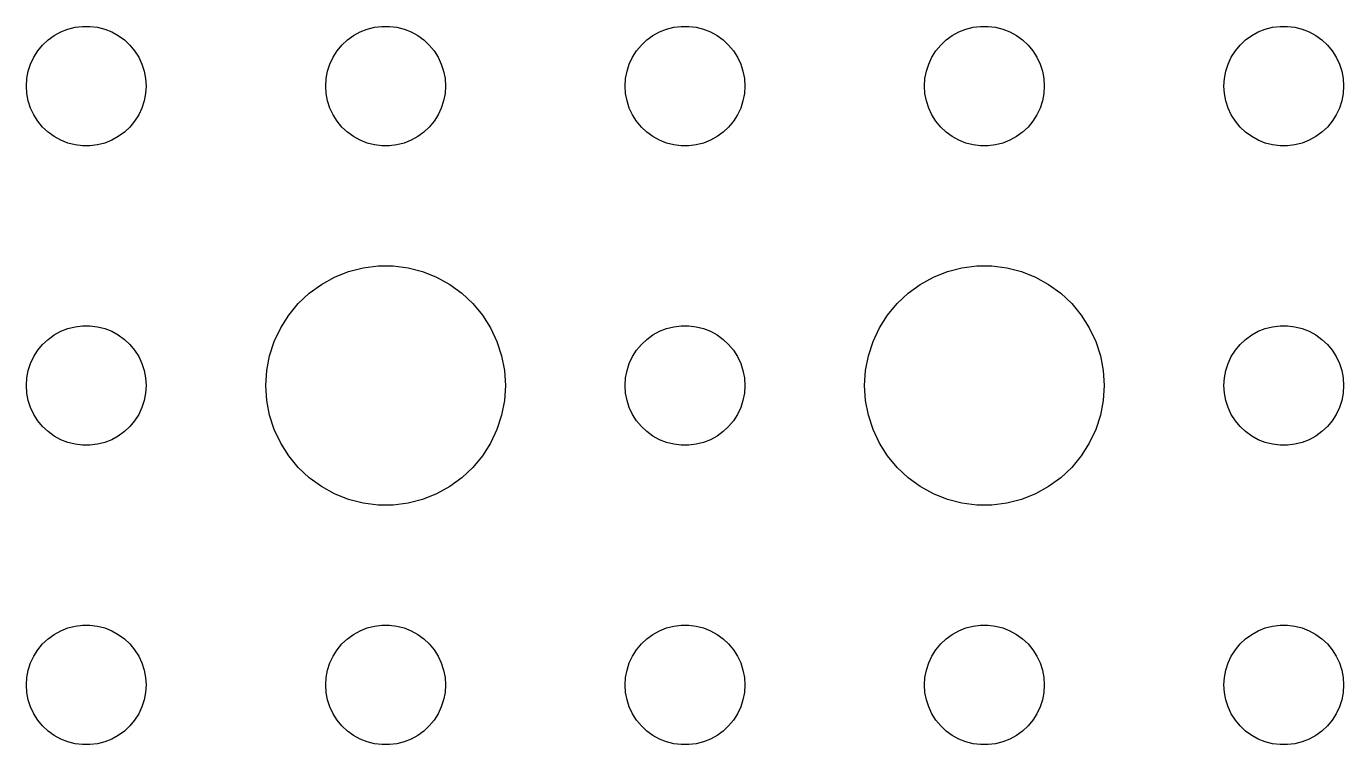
# Model space of a CAD drawing. Header units: metres. Extents: x -134 to 134, y 176 to 508.
# Drawn here: x -1.5 to 31.5, y 318 to 336 of the extents above; entities that cross this region are included whole.
import ezdxf

# ---------------------------------------------------------------- set-up
doc = ezdxf.new("R2010")
doc.units = ezdxf.units.M

msp = doc.modelspace()

# ---------------------------------------------------------------- linework, layer by layer
for p, q in [((-0.46352, 335.927), (-0.28107, 335.973)), ((-0.28107, 335.973), (-0.09418, 335.997)), ((-0.09418, 335.997), (0.09418, 335.997)), ((0.09418, 335.997), (0.28107, 335.973)), ((0.28107, 335.973), (0.46352, 335.927)), ((7.03647, 335.927), (7.21892, 335.973)), ((7.21892, 335.973), (7.40581, 335.997)), ((7.40581, 335.997), (7.59418, 335.997)), ((7.59418, 335.997), (7.78107, 335.973)), ((7.78107, 335.973), (7.96352, 335.927)), ((14.5365, 335.927), (14.7189, 335.973)), ((14.7189, 335.973), (14.9058, 335.997)), ((14.9058, 335.997), (15.0942, 335.997)), ((15.0942, 335.997), (15.2811, 335.973)), ((15.2811, 335.973), (15.4635, 335.927)), ((22.0365, 335.927), (22.2189, 335.973)), ((22.2189, 335.973), (22.4058, 335.997)), ((22.4058, 335.997), (22.5942, 335.997)), ((22.5942, 335.997), (22.7811, 335.973)), ((22.7811, 335.973), (22.9635, 335.927)), ((29.5365, 335.927), (29.7189, 335.973)), ((29.7189, 335.973), (29.9058, 335.997)), ((29.9058, 335.997), (30.0942, 335.997)), ((30.0942, 335.997), (30.2811, 335.973)), ((30.2811, 335.973), (30.4635, 335.927)), ((-1.09344, 335.527), (-0.95613, 335.656)), ((-0.95613, 335.656), (-0.80373, 335.766)), ((-0.80373, 335.766), (-0.63866, 335.857)), ((-0.63866, 335.857), (-0.46352, 335.927)), ((0.46352, 335.927), (0.63866, 335.857)), ((0.63866, 335.857), (0.80373, 335.766)), ((0.80373, 335.766), (0.95613, 335.656)), ((0.95613, 335.656), (1.09344, 335.527)), ((6.40654, 335.527), (6.54385, 335.656)), ((6.54385, 335.656), (6.69626, 335.766)), ((6.69626, 335.766), (6.86133, 335.857)), ((6.86133, 335.857), (7.03647, 335.927)), ((7.96352, 335.927), (8.13866, 335.857)), ((8.13866, 335.857), (8.30373, 335.766)), ((8.30373, 335.766), (8.45613, 335.656)), ((8.45613, 335.656), (8.59344, 335.527)), ((13.9065, 335.527), (14.0439, 335.656)), ((14.0439, 335.656), (14.1963, 335.766)), ((14.1963, 335.766), (14.3613, 335.857)), ((14.3613, 335.857), (14.5365, 335.927)), ((15.4635, 335.927), (15.6387, 335.857)), ((15.6387, 335.857), (15.8037, 335.766)), ((15.8037, 335.766), (15.9561, 335.656)), ((15.9561, 335.656), (16.0934, 335.527)), ((21.4065, 335.527), (21.5439, 335.656)), ((21.5439, 335.656), (21.6963, 335.766)), ((21.6963, 335.766), (21.8613, 335.857)), ((21.8613, 335.857), (22.0365, 335.927)), ((22.9635, 335.927), (23.1387, 335.857)), ((23.1387, 335.857), (23.3037, 335.766)), ((23.3037, 335.766), (23.4561, 335.656)), ((23.4561, 335.656), (23.5934, 335.527)), ((28.9065, 335.527), (29.0439, 335.656)), ((29.0439, 335.656), (29.1963, 335.766)), ((29.1963, 335.766), (29.3613, 335.857)), ((29.3613, 335.857), (29.5365, 335.927)), ((30.4635, 335.927), (30.6387, 335.857)), ((30.6387, 335.857), (30.8037, 335.766)), ((30.8037, 335.766), (30.9561, 335.656)), ((30.9561, 335.656), (31.0934, 335.527)), ((-1.31445, 335.223), (-1.21352, 335.382)), ((-1.21352, 335.382), (-1.09344, 335.527)), ((1.09344, 335.527), (1.21352, 335.382)), ((1.21352, 335.382), (1.31445, 335.223)), ((6.18553, 335.223), (6.28647, 335.382)), ((6.28647, 335.382), (6.40654, 335.527)), ((8.59344, 335.527), (8.71352, 335.382)), ((8.71352, 335.382), (8.81445, 335.223)), ((13.6855, 335.223), (13.7865, 335.382)), ((13.7865, 335.382), (13.9065, 335.527)), ((16.0934, 335.527), (16.2135, 335.382)), ((16.2135, 335.382), (16.3145, 335.223)), ((21.1855, 335.223), (21.2865, 335.382)), ((21.2865, 335.382), (21.4065, 335.527)), ((23.5934, 335.527), (23.7135, 335.382)), ((23.7135, 335.382), (23.8145, 335.223)), ((28.6855, 335.223), (28.7865, 335.382)), ((28.7865, 335.382), (28.9065, 335.527)), ((31.0934, 335.527), (31.2135, 335.382)), ((31.2135, 335.382), (31.3145, 335.223)), ((-1.45287, 334.873), (-1.39465, 335.052)), ((-1.39465, 335.052), (-1.31445, 335.223)), ((1.31445, 335.223), (1.39465, 335.052)), ((1.39465, 335.052), (1.45287, 334.873)), ((6.04712, 334.873), (6.10533, 335.052)), ((6.10533, 335.052), (6.18553, 335.223)), ((8.81445, 335.223), (8.89465, 335.052)), ((8.89465, 335.052), (8.95287, 334.873)), ((13.5471, 334.873), (13.6053, 335.052)), ((13.6053, 335.052), (13.6855, 335.223)), ((16.3145, 335.223), (16.3947, 335.052)), ((16.3947, 335.052), (16.4529, 334.873)), ((21.0471, 334.873), (21.1053, 335.052)), ((21.1053, 335.052), (21.1855, 335.223)), ((23.8145, 335.223), (23.8947, 335.052)), ((23.8947, 335.052), (23.9529, 334.873)), ((28.5471, 334.873), (28.6053, 335.052)), ((28.6053, 335.052), (28.6855, 335.223)), ((31.3145, 335.223), (31.3947, 335.052)), ((31.3947, 335.052), (31.4529, 334.873)), ((-1.5, 334.5), (-1.48816, 334.688)), ((-1.48816, 334.688), (-1.45287, 334.873)), ((1.45287, 334.873), (1.48816, 334.688)), ((1.48816, 334.688), (1.5, 334.5)), ((6, 334.5), (6.01183, 334.688)), ((6.01183, 334.688), (6.04712, 334.873)), ((8.95287, 334.873), (8.98816, 334.688)), ((8.98816, 334.688), (9, 334.5)), ((13.5, 334.5), (13.5118, 334.688)), ((13.5118, 334.688), (13.5471, 334.873)), ((16.4529, 334.873), (16.4882, 334.688)), ((16.4882, 334.688), (16.5, 334.5)), ((21, 334.5), (21.0118, 334.688)), ((21.0118, 334.688), (21.0471, 334.873)), ((23.9529, 334.873), (23.9882, 334.688)), ((23.9882, 334.688), (24, 334.5)), ((28.5, 334.5), (28.5118, 334.688)), ((28.5118, 334.688), (28.5471, 334.873)), ((31.4529, 334.873), (31.4882, 334.688)), ((31.4882, 334.688), (31.5, 334.5)), ((-1.48816, 334.312), (-1.5, 334.5)), ((-1.45287, 334.127), (-1.48816, 334.312)), ((1.48816, 334.312), (1.45287, 334.127)), ((1.5, 334.5), (1.48816, 334.312)), ((6.01183, 334.312), (6, 334.5)), ((6.04712, 334.127), (6.01183, 334.312)), ((8.98816, 334.312), (8.95287, 334.127)), ((9, 334.5), (8.98816, 334.312)), ((13.5118, 334.312), (13.5, 334.5)), ((13.5471, 334.127), (13.5118, 334.312)), ((16.4882, 334.312), (16.4529, 334.127)), ((16.5, 334.5), (16.4882, 334.312)), ((21.0118, 334.312), (21, 334.5)), ((21.0471, 334.127), (21.0118, 334.312)), ((23.9882, 334.312), (23.9529, 334.127)), ((24, 334.5), (23.9882, 334.312)), ((28.5118, 334.312), (28.5, 334.5)), ((28.5471, 334.127), (28.5118, 334.312)), ((31.4882, 334.312), (31.4529, 334.127)), ((31.5, 334.5), (31.4882, 334.312)), ((-1.39465, 333.948), (-1.45287, 334.127)), ((1.45287, 334.127), (1.39465, 333.948)), ((6.10533, 333.948), (6.04712, 334.127)), ((8.95287, 334.127), (8.89465, 333.948)), ((13.6053, 333.948), (13.5471, 334.127)), ((16.4529, 334.127), (16.3947, 333.948)), ((21.1053, 333.948), (21.0471, 334.127)), ((23.9529, 334.127), (23.8947, 333.948)), ((28.6053, 333.948), (28.5471, 334.127)), ((31.4529, 334.127), (31.3947, 333.948)), ((-1.31445, 333.777), (-1.39465, 333.948)), ((-1.21352, 333.618), (-1.31445, 333.777)), ((1.31445, 333.777), (1.21352, 333.618)), ((1.39465, 333.948), (1.31445, 333.777)), ((6.18553, 333.777), (6.10533, 333.948)), ((6.28647, 333.618), (6.18553, 333.777)), ((8.81445, 333.777), (8.71352, 333.618)), ((8.89465, 333.948), (8.81445, 333.777)), ((13.6855, 333.777), (13.6053, 333.948)), ((13.7865, 333.618), (13.6855, 333.777)), ((16.3145, 333.777), (16.2135, 333.618)), ((16.3947, 333.948), (16.3145, 333.777)), ((21.1855, 333.777), (21.1053, 333.948)), ((21.2865, 333.618), (21.1855, 333.777)), ((23.8145, 333.777), (23.7135, 333.618)), ((23.8947, 333.948), (23.8145, 333.777)), ((28.6855, 333.777), (28.6053, 333.948)), ((28.7865, 333.618), (28.6855, 333.777)), ((31.3145, 333.777), (31.2135, 333.618)), ((31.3947, 333.948), (31.3145, 333.777)), ((-1.09344, 333.473), (-1.21352, 333.618)), ((-0.95613, 333.344), (-1.09344, 333.473)), ((-0.80373, 333.234), (-0.95613, 333.344)), ((0.95613, 333.344), (0.80373, 333.234)), ((1.09344, 333.473), (0.95613, 333.344)), ((1.21352, 333.618), (1.09344, 333.473)), ((6.40654, 333.473), (6.28647, 333.618)), ((6.54385, 333.344), (6.40654, 333.473)), ((6.69626, 333.234), (6.54385, 333.344)), ((8.45613, 333.344), (8.30373, 333.234)), ((8.59344, 333.473), (8.45613, 333.344)), ((8.71352, 333.618), (8.59344, 333.473)), ((13.9065, 333.473), (13.7865, 333.618)), ((14.0439, 333.344), (13.9065, 333.473)), ((14.1963, 333.234), (14.0439, 333.344)), ((15.9561, 333.344), (15.8037, 333.234)), ((16.0934, 333.473), (15.9561, 333.344)), ((16.2135, 333.618), (16.0934, 333.473)), ((21.4065, 333.473), (21.2865, 333.618)), ((21.5439, 333.344), (21.4065, 333.473)), ((21.6963, 333.234), (21.5439, 333.344)), ((23.4561, 333.344), (23.3037, 333.234)), ((23.5934, 333.473), (23.4561, 333.344)), ((23.7135, 333.618), (23.5934, 333.473)), ((28.9065, 333.473), (28.7865, 333.618)), ((29.0439, 333.344), (28.9065, 333.473)), ((29.1963, 333.234), (29.0439, 333.344)), ((30.9561, 333.344), (30.8037, 333.234)), ((31.0934, 333.473), (30.9561, 333.344)), ((31.2135, 333.618), (31.0934, 333.473)), ((-0.63866, 333.143), (-0.80373, 333.234)), ((-0.46352, 333.073), (-0.63866, 333.143)), ((-0.28107, 333.027), (-0.46352, 333.073)), ((-0.09418, 333.003), (-0.28107, 333.027)), ((0.09418, 333.003), (-0.09418, 333.003)), ((0.28107, 333.027), (0.09418, 333.003)), ((0.46352, 333.073), (0.28107, 333.027)), ((0.63866, 333.143), (0.46352, 333.073)), ((0.80373, 333.234), (0.63866, 333.143)), ((6.86133, 333.143), (6.69626, 333.234)), ((7.03647, 333.073), (6.86133, 333.143)), ((7.21892, 333.027), (7.03647, 333.073)), ((7.40581, 333.003), (7.21892, 333.027)), ((7.59418, 333.003), (7.40581, 333.003)), ((7.78107, 333.027), (7.59418, 333.003)), ((7.96352, 333.073), (7.78107, 333.027)), ((8.13866, 333.143), (7.96352, 333.073)), ((8.30373, 333.234), (8.13866, 333.143)), ((14.3613, 333.143), (14.1963, 333.234)), ((14.5365, 333.073), (14.3613, 333.143)), ((14.7189, 333.027), (14.5365, 333.073)), ((14.9058, 333.003), (14.7189, 333.027)), ((15.0942, 333.003), (14.9058, 333.003)), ((15.2811, 333.027), (15.0942, 333.003)), ((15.4635, 333.073), (15.2811, 333.027)), ((15.6387, 333.143), (15.4635, 333.073)), ((15.8037, 333.234), (15.6387, 333.143)), ((21.8613, 333.143), (21.6963, 333.234)), ((22.0365, 333.073), (21.8613, 333.143)), ((22.2189, 333.027), (22.0365, 333.073)), ((22.4058, 333.003), (22.2189, 333.027)), ((22.5942, 333.003), (22.4058, 333.003)), ((22.7811, 333.027), (22.5942, 333.003)), ((22.9635, 333.073), (22.7811, 333.027)), ((23.1387, 333.143), (22.9635, 333.073)), ((23.3037, 333.234), (23.1387, 333.143)), ((29.3613, 333.143), (29.1963, 333.234)), ((29.5365, 333.073), (29.3613, 333.143)), ((29.7189, 333.027), (29.5365, 333.073)), ((29.9058, 333.003), (29.7189, 333.027)), ((30.0942, 333.003), (29.9058, 333.003)), ((30.2811, 333.027), (30.0942, 333.003)), ((30.4635, 333.073), (30.2811, 333.027)), ((30.6387, 333.143), (30.4635, 333.073)), ((30.8037, 333.234), (30.6387, 333.143)), ((5.89252, 329.533), (6.22266, 329.714)), ((6.22266, 329.714), (6.57294, 329.853)), ((6.57294, 329.853), (6.93785, 329.947)), ((6.93785, 329.947), (7.31161, 329.994)), ((7.31161, 329.994), (7.68837, 329.994)), ((7.68837, 329.994), (8.06213, 329.947)), ((8.06213, 329.947), (8.42705, 329.853)), ((8.42705, 329.853), (8.77733, 329.714)), ((8.77733, 329.714), (9.10747, 329.533)), ((20.8925, 329.533), (21.2227, 329.714)), ((21.2227, 329.714), (21.5729, 329.853)), ((21.5729, 329.853), (21.9379, 329.947)), ((21.9379, 329.947), (22.3116, 329.994)), ((22.3116, 329.994), (22.6884, 329.994)), ((22.6884, 329.994), (23.0621, 329.947)), ((23.0621, 329.947), (23.427, 329.853)), ((23.427, 329.853), (23.7773, 329.714)), ((23.7773, 329.714), (24.1075, 329.533)), ((5.58772, 329.312), (5.89252, 329.533)), ((9.10747, 329.533), (9.41226, 329.312)), ((20.5877, 329.312), (20.8925, 329.533)), ((24.1075, 329.533), (24.4123, 329.312)), ((5.07294, 328.763), (5.31308, 329.054)), ((5.31308, 329.054), (5.58772, 329.312)), ((9.41226, 329.312), (9.6869, 329.054)), ((9.6869, 329.054), (9.92705, 328.763)), ((20.0729, 328.763), (20.3131, 329.054)), ((20.3131, 329.054), (20.5877, 329.312)), ((24.4123, 329.312), (24.6869, 329.054)), ((24.6869, 329.054), (24.927, 328.763)), ((4.87108, 328.445), (5.07294, 328.763)), ((9.92705, 328.763), (10.1289, 328.445)), ((19.8711, 328.445), (20.0729, 328.763)), ((24.927, 328.763), (25.1289, 328.445)), ((-0.80373, 328.266), (-0.63866, 328.357)), ((-0.63866, 328.357), (-0.46352, 328.427)), ((-0.46352, 328.427), (-0.28107, 328.473)), ((-0.28107, 328.473), (-0.09418, 328.497)), ((-0.09418, 328.497), (0.09418, 328.497)), ((0.09418, 328.497), (0.28107, 328.473)), ((0.28107, 328.473), (0.46352, 328.427)), ((0.46352, 328.427), (0.63866, 328.357)), ((0.63866, 328.357), (0.80373, 328.266)), ((4.71066, 328.104), (4.87108, 328.445)), ((10.1289, 328.445), (10.2893, 328.104)), ((14.1963, 328.266), (14.3613, 328.357)), ((14.3613, 328.357), (14.5365, 328.427)), ((14.5365, 328.427), (14.7189, 328.473)), ((14.7189, 328.473), (14.9058, 328.497)), ((14.9058, 328.497), (15.0942, 328.497)), ((15.0942, 328.497), (15.2811, 328.473)), ((15.2811, 328.473), (15.4635, 328.427)), ((15.4635, 328.427), (15.6387, 328.357)), ((15.6387, 328.357), (15.8037, 328.266)), ((19.7107, 328.104), (19.8711, 328.445)), ((25.1289, 328.445), (25.2893, 328.104)), ((29.1963, 328.266), (29.3613, 328.357)), ((29.3613, 328.357), (29.5365, 328.427)), ((29.5365, 328.427), (29.7189, 328.473)), ((29.7189, 328.473), (29.9058, 328.497)), ((29.9058, 328.497), (30.0942, 328.497)), ((30.0942, 328.497), (30.2811, 328.473)), ((30.2811, 328.473), (30.4635, 328.427)), ((30.4635, 328.427), (30.6387, 328.357)), ((30.6387, 328.357), (30.8037, 328.266)), ((-1.21352, 327.882), (-1.09344, 328.027)), ((-1.09344, 328.027), (-0.95613, 328.156)), ((-0.95613, 328.156), (-0.80373, 328.266)), ((0.80373, 328.266), (0.95613, 328.156)), ((0.95613, 328.156), (1.09344, 328.027)), ((1.09344, 328.027), (1.21352, 327.882)), ((4.59424, 327.746), (4.71066, 328.104)), ((10.2893, 328.104), (10.4057, 327.746)), ((13.7865, 327.882), (13.9065, 328.027)), ((13.9065, 328.027), (14.0439, 328.156)), ((14.0439, 328.156), (14.1963, 328.266)), ((15.8037, 328.266), (15.9561, 328.156)), ((15.9561, 328.156), (16.0934, 328.027)), ((16.0934, 328.027), (16.2135, 327.882)), ((19.5942, 327.746), (19.7107, 328.104)), ((25.2893, 328.104), (25.4057, 327.746)), ((28.7865, 327.882), (28.9065, 328.027)), ((28.9065, 328.027), (29.0439, 328.156)), ((29.0439, 328.156), (29.1963, 328.266)), ((30.8037, 328.266), (30.9561, 328.156)), ((30.9561, 328.156), (31.0934, 328.027)), ((31.0934, 328.027), (31.2135, 327.882)), ((-1.39465, 327.552), (-1.31445, 327.723)), ((-1.31445, 327.723), (-1.21352, 327.882)), ((1.21352, 327.882), (1.31445, 327.723)), ((1.31445, 327.723), (1.39465, 327.552)), ((4.52365, 327.376), (4.59424, 327.746)), ((10.4057, 327.746), (10.4763, 327.376)), ((13.6053, 327.552), (13.6855, 327.723)), ((13.6855, 327.723), (13.7865, 327.882)), ((16.2135, 327.882), (16.3145, 327.723)), ((16.3145, 327.723), (16.3947, 327.552)), ((19.5237, 327.376), (19.5942, 327.746)), ((25.4057, 327.746), (25.4763, 327.376)), ((28.6053, 327.552), (28.6855, 327.723)), ((28.6855, 327.723), (28.7865, 327.882)), ((31.2135, 327.882), (31.3145, 327.723)), ((31.3145, 327.723), (31.3947, 327.552)), ((-1.48816, 327.188), (-1.45287, 327.373)), ((-1.45287, 327.373), (-1.39465, 327.552)), ((1.39465, 327.552), (1.45287, 327.373)), ((1.45287, 327.373), (1.48816, 327.188)), ((4.5, 327), (4.52365, 327.376)), ((10.4763, 327.376), (10.5, 327)), ((13.5118, 327.188), (13.5471, 327.373)), ((13.5471, 327.373), (13.6053, 327.552)), ((16.3947, 327.552), (16.4529, 327.373)), ((16.4529, 327.373), (16.4882, 327.188)), ((19.5, 327), (19.5237, 327.376)), ((25.4763, 327.376), (25.5, 327)), ((28.5118, 327.188), (28.5471, 327.373)), ((28.5471, 327.373), (28.6053, 327.552)), ((31.3947, 327.552), (31.4529, 327.373)), ((31.4529, 327.373), (31.4882, 327.188)), ((-1.5, 327), (-1.48816, 327.188)), ((1.48816, 327.188), (1.5, 327)), ((13.5, 327), (13.5118, 327.188)), ((16.4882, 327.188), (16.5, 327)), ((28.5, 327), (28.5118, 327.188)), ((31.4882, 327.188), (31.5, 327)), ((-1.48816, 326.812), (-1.5, 327)), ((-1.45287, 326.627), (-1.48816, 326.812)), ((1.48816, 326.812), (1.45287, 326.627)), ((1.5, 327), (1.48816, 326.812)), ((4.52365, 326.624), (4.5, 327)), ((10.5, 327), (10.4763, 326.624)), ((13.5118, 326.812), (13.5, 327)), ((13.5471, 326.627), (13.5118, 326.812)), ((16.4882, 326.812), (16.4529, 326.627)), ((16.5, 327), (16.4882, 326.812)), ((19.5237, 326.624), (19.5, 327)), ((25.5, 327), (25.4763, 326.624)), ((28.5118, 326.812), (28.5, 327)), ((28.5471, 326.627), (28.5118, 326.812)), ((31.4882, 326.812), (31.4529, 326.627)), ((31.5, 327), (31.4882, 326.812)), ((-1.39465, 326.448), (-1.45287, 326.627)), ((-1.31445, 326.277), (-1.39465, 326.448)), ((1.39465, 326.448), (1.31445, 326.277)), ((1.45287, 326.627), (1.39465, 326.448)), ((4.59424, 326.254), (4.52365, 326.624)), ((10.4763, 326.624), (10.4057, 326.254)), ((13.6053, 326.448), (13.5471, 326.627)), ((13.6855, 326.277), (13.6053, 326.448)), ((16.3947, 326.448), (16.3145, 326.277)), ((16.4529, 326.627), (16.3947, 326.448)), ((19.5942, 326.254), (19.5237, 326.624)), ((25.4763, 326.624), (25.4057, 326.254)), ((28.6053, 326.448), (28.5471, 326.627)), ((28.6855, 326.277), (28.6053, 326.448)), ((31.3947, 326.448), (31.3145, 326.277)), ((31.4529, 326.627), (31.3947, 326.448)), ((-1.21352, 326.118), (-1.31445, 326.277)), ((-1.09344, 325.973), (-1.21352, 326.118)), ((1.21352, 326.118), (1.09344, 325.973)), ((1.31445, 326.277), (1.21352, 326.118)), ((4.71066, 325.896), (4.59424, 326.254)), ((10.4057, 326.254), (10.2893, 325.896)), ((13.7865, 326.118), (13.6855, 326.277)), ((13.9065, 325.973), (13.7865, 326.118)), ((16.2135, 326.118), (16.0934, 325.973)), ((16.3145, 326.277), (16.2135, 326.118)), ((19.7107, 325.896), (19.5942, 326.254)), ((25.4057, 326.254), (25.2893, 325.896)), ((28.7865, 326.118), (28.6855, 326.277)), ((28.9065, 325.973), (28.7865, 326.118)), ((31.2135, 326.118), (31.0934, 325.973)), ((31.3145, 326.277), (31.2135, 326.118)), ((-0.95613, 325.844), (-1.09344, 325.973)), ((-0.80373, 325.734), (-0.95613, 325.844)), ((-0.63866, 325.643), (-0.80373, 325.734)), ((0.80373, 325.734), (0.63866, 325.643)), ((0.95613, 325.844), (0.80373, 325.734)), ((1.09344, 325.973), (0.95613, 325.844)), ((4.87108, 325.555), (4.71066, 325.896)), ((10.2893, 325.896), (10.1289, 325.555)), ((14.0439, 325.844), (13.9065, 325.973)), ((14.1963, 325.734), (14.0439, 325.844)), ((14.3613, 325.643), (14.1963, 325.734)), ((15.8037, 325.734), (15.6387, 325.643)), ((15.9561, 325.844), (15.8037, 325.734)), ((16.0934, 325.973), (15.9561, 325.844)), ((19.8711, 325.555), (19.7107, 325.896)), ((25.2893, 325.896), (25.1289, 325.555)), ((29.0439, 325.844), (28.9065, 325.973)), ((29.1963, 325.734), (29.0439, 325.844)), ((29.3613, 325.643), (29.1963, 325.734)), ((30.8037, 325.734), (30.6387, 325.643)), ((30.9561, 325.844), (30.8037, 325.734)), ((31.0934, 325.973), (30.9561, 325.844)), ((-0.46352, 325.573), (-0.63866, 325.643)), ((-0.28107, 325.527), (-0.46352, 325.573)), ((-0.09418, 325.503), (-0.28107, 325.527)), ((0.09418, 325.503), (-0.09418, 325.503)), ((0.28107, 325.527), (0.09418, 325.503)), ((0.46352, 325.573), (0.28107, 325.527)), ((0.63866, 325.643), (0.46352, 325.573)), ((5.07294, 325.237), (4.87108, 325.555)), ((10.1289, 325.555), (9.92705, 325.237)), ((14.5365, 325.573), (14.3613, 325.643)), ((14.7189, 325.527), (14.5365, 325.573)), ((14.9058, 325.503), (14.7189, 325.527)), ((15.0942, 325.503), (14.9058, 325.503)), ((15.2811, 325.527), (15.0942, 325.503)), ((15.4635, 325.573), (15.2811, 325.527)), ((15.6387, 325.643), (15.4635, 325.573)), ((20.0729, 325.237), (19.8711, 325.555)), ((25.1289, 325.555), (24.927, 325.237)), ((29.5365, 325.573), (29.3613, 325.643)), ((29.7189, 325.527), (29.5365, 325.573)), ((29.9058, 325.503), (29.7189, 325.527)), ((30.0942, 325.503), (29.9058, 325.503)), ((30.2811, 325.527), (30.0942, 325.503)), ((30.4635, 325.573), (30.2811, 325.527)), ((30.6387, 325.643), (30.4635, 325.573)), ((5.31308, 324.946), (5.07294, 325.237)), ((9.92705, 325.237), (9.6869, 324.946)), ((20.3131, 324.946), (20.0729, 325.237)), ((24.927, 325.237), (24.6869, 324.946)), ((5.58772, 324.688), (5.31308, 324.946)), ((9.6869, 324.946), (9.41226, 324.688)), ((20.5877, 324.688), (20.3131, 324.946)), ((24.6869, 324.946), (24.4123, 324.688)), ((5.89252, 324.467), (5.58772, 324.688)), ((6.22266, 324.286), (5.89252, 324.467)), ((9.10747, 324.467), (8.77733, 324.286)), ((9.41226, 324.688), (9.10747, 324.467)), ((20.8925, 324.467), (20.5877, 324.688)), ((21.2227, 324.286), (20.8925, 324.467)), ((24.1075, 324.467), (23.7773, 324.286)), ((24.4123, 324.688), (24.1075, 324.467)), ((6.57294, 324.147), (6.22266, 324.286)), ((6.93785, 324.053), (6.57294, 324.147)), ((8.42705, 324.147), (8.06213, 324.053)), ((8.77733, 324.286), (8.42705, 324.147)), ((21.5729, 324.147), (21.2227, 324.286)), ((21.9379, 324.053), (21.5729, 324.147)), ((23.427, 324.147), (23.0621, 324.053)), ((23.7773, 324.286), (23.427, 324.147)), ((7.31161, 324.006), (6.93785, 324.053)), ((7.68837, 324.006), (7.31161, 324.006)), ((8.06213, 324.053), (7.68837, 324.006)), ((22.3116, 324.006), (21.9379, 324.053)), ((22.6884, 324.006), (22.3116, 324.006)), ((23.0621, 324.053), (22.6884, 324.006)), ((-0.95613, 320.656), (-0.80373, 320.766)), ((-0.80373, 320.766), (-0.63866, 320.857)), ((-0.63866, 320.857), (-0.46352, 320.927)), ((-0.46352, 320.927), (-0.28107, 320.973)), ((-0.28107, 320.973), (-0.09418, 320.997)), ((-0.09418, 320.997), (0.09418, 320.997)), ((0.09418, 320.997), (0.28107, 320.973)), ((0.28107, 320.973), (0.46352, 320.927)), ((0.46352, 320.927), (0.63866, 320.857)), ((0.63866, 320.857), (0.80373, 320.766)), ((0.80373, 320.766), (0.95613, 320.656)), ((6.54385, 320.656), (6.69626, 320.766)), ((6.69626, 320.766), (6.86133, 320.857)), ((6.86133, 320.857), (7.03647, 320.927)), ((7.03647, 320.927), (7.21892, 320.973)), ((7.21892, 320.973), (7.40581, 320.997)), ((7.40581, 320.997), (7.59418, 320.997)), ((7.59418, 320.997), (7.78107, 320.973)), ((7.78107, 320.973), (7.96352, 320.927)), ((7.96352, 320.927), (8.13866, 320.857)), ((8.13866, 320.857), (8.30373, 320.766)), ((8.30373, 320.766), (8.45613, 320.656)), ((14.0439, 320.656), (14.1963, 320.766)), ((14.1963, 320.766), (14.3613, 320.857)), ((14.3613, 320.857), (14.5365, 320.927)), ((14.5365, 320.927), (14.7189, 320.973)), ((14.7189, 320.973), (14.9058, 320.997)), ((14.9058, 320.997), (15.0942, 320.997)), ((15.0942, 320.997), (15.2811, 320.973)), ((15.2811, 320.973), (15.4635, 320.927)), ((15.4635, 320.927), (15.6387, 320.857)), ((15.6387, 320.857), (15.8037, 320.766)), ((15.8037, 320.766), (15.9561, 320.656)), ((21.5439, 320.656), (21.6963, 320.766)), ((21.6963, 320.766), (21.8613, 320.857)), ((21.8613, 320.857), (22.0365, 320.927)), ((22.0365, 320.927), (22.2189, 320.973)), ((22.2189, 320.973), (22.4058, 320.997)), ((22.4058, 320.997), (22.5942, 320.997)), ((22.5942, 320.997), (22.7811, 320.973)), ((22.7811, 320.973), (22.9635, 320.927)), ((22.9635, 320.927), (23.1387, 320.857)), ((23.1387, 320.857), (23.3037, 320.766)), ((23.3037, 320.766), (23.4561, 320.656)), ((29.0439, 320.656), (29.1963, 320.766)), ((29.1963, 320.766), (29.3613, 320.857)), ((29.3613, 320.857), (29.5365, 320.927)), ((29.5365, 320.927), (29.7189, 320.973)), ((29.7189, 320.973), (29.9058, 320.997)), ((29.9058, 320.997), (30.0942, 320.997)), ((30.0942, 320.997), (30.2811, 320.973)), ((30.2811, 320.973), (30.4635, 320.927)), ((30.4635, 320.927), (30.6387, 320.857)), ((30.6387, 320.857), (30.8037, 320.766)), ((30.8037, 320.766), (30.9561, 320.656)), ((-1.21352, 320.382), (-1.09344, 320.527)), ((-1.09344, 320.527), (-0.95613, 320.656)), ((0.95613, 320.656), (1.09344, 320.527)), ((1.09344, 320.527), (1.21352, 320.382)), ((6.28647, 320.382), (6.40654, 320.527)), ((6.40654, 320.527), (6.54385, 320.656)), ((8.45613, 320.656), (8.59344, 320.527)), ((8.59344, 320.527), (8.71352, 320.382)), ((13.7865, 320.382), (13.9065, 320.527)), ((13.9065, 320.527), (14.0439, 320.656)), ((15.9561, 320.656), (16.0934, 320.527)), ((16.0934, 320.527), (16.2135, 320.382)), ((21.2865, 320.382), (21.4065, 320.527)), ((21.4065, 320.527), (21.5439, 320.656)), ((23.4561, 320.656), (23.5934, 320.527)), ((23.5934, 320.527), (23.7135, 320.382)), ((28.7865, 320.382), (28.9065, 320.527)), ((28.9065, 320.527), (29.0439, 320.656)), ((30.9561, 320.656), (31.0934, 320.527)), ((31.0934, 320.527), (31.2135, 320.382)), ((-1.39465, 320.052), (-1.31445, 320.223)), ((-1.31445, 320.223), (-1.21352, 320.382)), ((1.21352, 320.382), (1.31445, 320.223)), ((1.31445, 320.223), (1.39465, 320.052)), ((6.10533, 320.052), (6.18553, 320.223)), ((6.18553, 320.223), (6.28647, 320.382)), ((8.71352, 320.382), (8.81445, 320.223)), ((8.81445, 320.223), (8.89465, 320.052)), ((13.6053, 320.052), (13.6855, 320.223)), ((13.6855, 320.223), (13.7865, 320.382)), ((16.2135, 320.382), (16.3145, 320.223)), ((16.3145, 320.223), (16.3947, 320.052)), ((21.1053, 320.052), (21.1855, 320.223)), ((21.1855, 320.223), (21.2865, 320.382)), ((23.7135, 320.382), (23.8145, 320.223)), ((23.8145, 320.223), (23.8947, 320.052)), ((28.6053, 320.052), (28.6855, 320.223)), ((28.6855, 320.223), (28.7865, 320.382)), ((31.2135, 320.382), (31.3145, 320.223)), ((31.3145, 320.223), (31.3947, 320.052)), ((-1.48816, 319.688), (-1.45287, 319.873)), ((-1.45287, 319.873), (-1.39465, 320.052)), ((1.39465, 320.052), (1.45287, 319.873)), ((1.45287, 319.873), (1.48816, 319.688)), ((6.01183, 319.688), (6.04712, 319.873)), ((6.04712, 319.873), (6.10533, 320.052)), ((8.89465, 320.052), (8.95287, 319.873)), ((8.95287, 319.873), (8.98816, 319.688)), ((13.5118, 319.688), (13.5471, 319.873)), ((13.5471, 319.873), (13.6053, 320.052)), ((16.3947, 320.052), (16.4529, 319.873)), ((16.4529, 319.873), (16.4882, 319.688)), ((21.0118, 319.688), (21.0471, 319.873)), ((21.0471, 319.873), (21.1053, 320.052)), ((23.8947, 320.052), (23.9529, 319.873)), ((23.9529, 319.873), (23.9882, 319.688)), ((28.5118, 319.688), (28.5471, 319.873)), ((28.5471, 319.873), (28.6053, 320.052)), ((31.3947, 320.052), (31.4529, 319.873)), ((31.4529, 319.873), (31.4882, 319.688)), ((-1.5, 319.5), (-1.48816, 319.688)), ((-1.48816, 319.312), (-1.5, 319.5)), ((1.48816, 319.688), (1.5, 319.5)), ((1.5, 319.5), (1.48816, 319.312)), ((6, 319.5), (6.01183, 319.688)), ((6.01183, 319.312), (6, 319.5)), ((8.98816, 319.688), (9, 319.5)), ((9, 319.5), (8.98816, 319.312)), ((13.5, 319.5), (13.5118, 319.688)), ((13.5118, 319.312), (13.5, 319.5)), ((16.4882, 319.688), (16.5, 319.5)), ((16.5, 319.5), (16.4882, 319.312)), ((21, 319.5), (21.0118, 319.688)), ((21.0118, 319.312), (21, 319.5)), ((23.9882, 319.688), (24, 319.5)), ((24, 319.5), (23.9882, 319.312)), ((28.5, 319.5), (28.5118, 319.688)), ((28.5118, 319.312), (28.5, 319.5)), ((31.4882, 319.688), (31.5, 319.5)), ((31.5, 319.5), (31.4882, 319.312)), ((-1.45287, 319.127), (-1.48816, 319.312)), ((-1.39465, 318.948), (-1.45287, 319.127)), ((1.45287, 319.127), (1.39465, 318.948)), ((1.48816, 319.312), (1.45287, 319.127)), ((6.04712, 319.127), (6.01183, 319.312)), ((6.10533, 318.948), (6.04712, 319.127)), ((8.95287, 319.127), (8.89465, 318.948)), ((8.98816, 319.312), (8.95287, 319.127)), ((13.5471, 319.127), (13.5118, 319.312)), ((13.6053, 318.948), (13.5471, 319.127)), ((16.4529, 319.127), (16.3947, 318.948)), ((16.4882, 319.312), (16.4529, 319.127)), ((21.0471, 319.127), (21.0118, 319.312)), ((21.1053, 318.948), (21.0471, 319.127)), ((23.9529, 319.127), (23.8947, 318.948)), ((23.9882, 319.312), (23.9529, 319.127)), ((28.5471, 319.127), (28.5118, 319.312)), ((28.6053, 318.948), (28.5471, 319.127)), ((31.4529, 319.127), (31.3947, 318.948)), ((31.4882, 319.312), (31.4529, 319.127)), ((-1.31445, 318.777), (-1.39465, 318.948)), ((1.39465, 318.948), (1.31445, 318.777)), ((6.18553, 318.777), (6.10533, 318.948)), ((8.89465, 318.948), (8.81445, 318.777)), ((13.6855, 318.777), (13.6053, 318.948)), ((16.3947, 318.948), (16.3145, 318.777)), ((21.1855, 318.777), (21.1053, 318.948)), ((23.8947, 318.948), (23.8145, 318.777)), ((28.6855, 318.777), (28.6053, 318.948)), ((31.3947, 318.948), (31.3145, 318.777)), ((-1.21352, 318.618), (-1.31445, 318.777)), ((-1.09344, 318.473), (-1.21352, 318.618)), ((-0.95613, 318.344), (-1.09344, 318.473)), ((1.09344, 318.473), (0.95613, 318.344)), ((1.21352, 318.618), (1.09344, 318.473)), ((1.31445, 318.777), (1.21352, 318.618)), ((6.28647, 318.618), (6.18553, 318.777)), ((6.40654, 318.473), (6.28647, 318.618)), ((6.54385, 318.344), (6.40654, 318.473)), ((8.59344, 318.473), (8.45613, 318.344)), ((8.71352, 318.618), (8.59344, 318.473)), ((8.81445, 318.777), (8.71352, 318.618)), ((13.7865, 318.618), (13.6855, 318.777)), ((13.9065, 318.473), (13.7865, 318.618)), ((14.0439, 318.344), (13.9065, 318.473)), ((16.0934, 318.473), (15.9561, 318.344)), ((16.2135, 318.618), (16.0934, 318.473)), ((16.3145, 318.777), (16.2135, 318.618)), ((21.2865, 318.618), (21.1855, 318.777)), ((21.4065, 318.473), (21.2865, 318.618)), ((21.5439, 318.344), (21.4065, 318.473)), ((23.5934, 318.473), (23.4561, 318.344)), ((23.7135, 318.618), (23.5934, 318.473)), ((23.8145, 318.777), (23.7135, 318.618)), ((28.7865, 318.618), (28.6855, 318.777)), ((28.9065, 318.473), (28.7865, 318.618)), ((29.0439, 318.344), (28.9065, 318.473)), ((31.0934, 318.473), (30.9561, 318.344)), ((31.2135, 318.618), (31.0934, 318.473)), ((31.3145, 318.777), (31.2135, 318.618)), ((-0.80373, 318.234), (-0.95613, 318.344)), ((-0.63866, 318.143), (-0.80373, 318.234)), ((-0.46352, 318.073), (-0.63866, 318.143)), ((0.63866, 318.143), (0.46352, 318.073)), ((0.80373, 318.234), (0.63866, 318.143)), ((0.95613, 318.344), (0.80373, 318.234)), ((6.69626, 318.234), (6.54385, 318.344)), ((6.86133, 318.143), (6.69626, 318.234)), ((7.03647, 318.073), (6.86133, 318.143)), ((8.13866, 318.143), (7.96352, 318.073)), ((8.30373, 318.234), (8.13866, 318.143)), ((8.45613, 318.344), (8.30373, 318.234)), ((14.1963, 318.234), (14.0439, 318.344)), ((14.3613, 318.143), (14.1963, 318.234)), ((14.5365, 318.073), (14.3613, 318.143)), ((15.6387, 318.143), (15.4635, 318.073)), ((15.8037, 318.234), (15.6387, 318.143)), ((15.9561, 318.344), (15.8037, 318.234)), ((21.6963, 318.234), (21.5439, 318.344)), ((21.8613, 318.143), (21.6963, 318.234)), ((22.0365, 318.073), (21.8613, 318.143)), ((23.1387, 318.143), (22.9635, 318.073)), ((23.3037, 318.234), (23.1387, 318.143)), ((23.4561, 318.344), (23.3037, 318.234)), ((29.1963, 318.234), (29.0439, 318.344)), ((29.3613, 318.143), (29.1963, 318.234)), ((29.5365, 318.073), (29.3613, 318.143)), ((30.6387, 318.143), (30.4635, 318.073)), ((30.8037, 318.234), (30.6387, 318.143)), ((30.9561, 318.344), (30.8037, 318.234)), ((-0.28107, 318.027), (-0.46352, 318.073)), ((-0.09418, 318.003), (-0.28107, 318.027)), ((0.09418, 318.003), (-0.09418, 318.003)), ((0.28107, 318.027), (0.09418, 318.003)), ((0.46352, 318.073), (0.28107, 318.027)), ((7.21892, 318.027), (7.03647, 318.073)), ((7.40581, 318.003), (7.21892, 318.027)), ((7.59418, 318.003), (7.40581, 318.003)), ((7.78107, 318.027), (7.59418, 318.003)), ((7.96352, 318.073), (7.78107, 318.027)), ((14.7189, 318.027), (14.5365, 318.073)), ((14.9058, 318.003), (14.7189, 318.027)), ((15.0942, 318.003), (14.9058, 318.003)), ((15.2811, 318.027), (15.0942, 318.003)), ((15.4635, 318.073), (15.2811, 318.027)), ((22.2189, 318.027), (22.0365, 318.073)), ((22.4058, 318.003), (22.2189, 318.027)), ((22.5942, 318.003), (22.4058, 318.003)), ((22.7811, 318.027), (22.5942, 318.003)), ((22.9635, 318.073), (22.7811, 318.027)), ((29.7189, 318.027), (29.5365, 318.073)), ((29.9058, 318.003), (29.7189, 318.027)), ((30.0942, 318.003), (29.9058, 318.003)), ((30.2811, 318.027), (30.0942, 318.003)), ((30.4635, 318.073), (30.2811, 318.027))]:
    msp.add_line(p, q)

doc.saveas('drawing.dxf')
